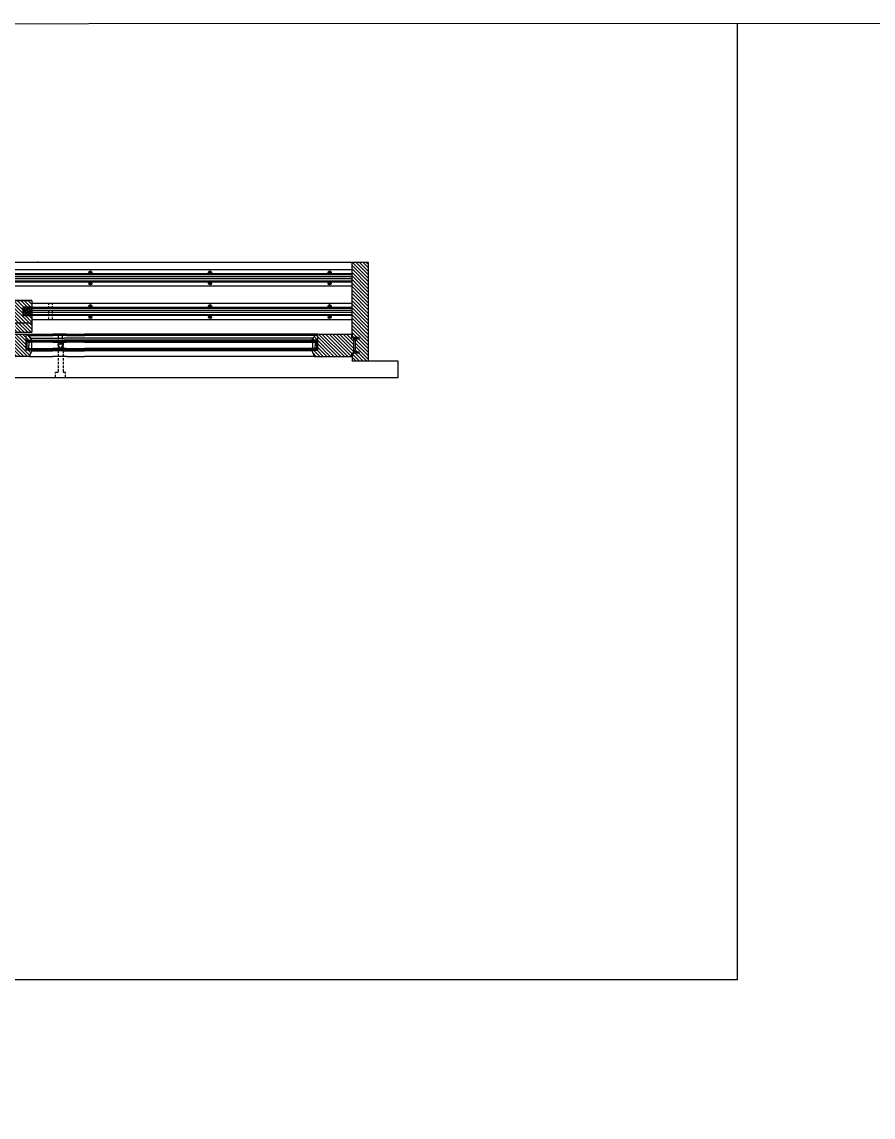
# Model space of a CAD drawing. Header units: inches. Extents: x 1985 to 11287, y 379 to 3234.
# Drawn here: x 8207.8 to 8293.2, y 1350.8 to 1460.6 of the extents above; entities that cross this region are included whole.
import ezdxf

# ---------------------------------------------------------------- set-up
doc = ezdxf.new("R2010")
doc.units = ezdxf.units.IN
doc.header["$MEASUREMENT"] = 0
doc.linetypes.add('HIDDEN', pattern=[0.375, 0.25, -0.125])
for name, color, linetype in [('glass 99', 6, 'CONTINUOUS'), ('glazing tape 99', 7, 'CONTINUOUS'), ('hardware 99', 94, 'CONTINUOUS'), ('hatch 99', 1, 'CONTINUOUS'), ('separation 99', 3, 'CONTINUOUS'), ('weatherstripping 99', 5, 'CONTINUOUS'), ('wood detail 99', 7, 'CONTINUOUS')]:
    doc.layers.add(name, color=color, linetype=linetype)

msp = doc.modelspace()

# ---------------------------------------------------------------- hatches: boundary and pattern name
at = {"layer": 'glazing tape 99'}
h = msp.add_hatch(color=7, dxfattribs=at)
h.paths.add_polyline_path([(8208.747885, 1428.695459), (8208.247885, 1428.695459), (8208.247885, 1428.632959), (8208.747885, 1428.632959)])
h.paths.add_polyline_path([(8208.771385, 1427.757959), (8208.271385, 1427.757959), (8208.271385, 1427.695459), (8208.771385, 1427.695459)])
h = msp.add_hatch(color=7, dxfattribs=at)
h.paths.add_polyline_path([(8237.419883, 1428.695459), (8236.919883, 1428.695459), (8236.919883, 1428.632959), (8237.419883, 1428.632959)])
h.paths.add_polyline_path([(8237.396383, 1427.757959), (8236.896383, 1427.757959), (8236.896383, 1427.695459), (8237.396383, 1427.695459)])
at = {"layer": 'hardware 99'}
h = msp.add_hatch(dxfattribs=at)
h.set_pattern_fill('ANSI31', color=256, style=0)
h.set_pattern_definition([(45, (8527.84781, 136.2914), (-0.088388348, 0.088388348), [])])
h.paths.add_polyline_path([(8208.771385, 1432.007959), (8207.896385, 1432.007959), (8207.896385, 1431.132959), (8208.771385, 1431.132959)])
at = {"layer": 'hatch 99'}
h = msp.add_hatch(dxfattribs=at)
h.set_pattern_fill('ANSI31', color=256, scale=2, style=0)
h.set_pattern_definition([(135, (7853.41046, 261.3368), (0.176776695, 0.176776695), [])])
h.paths.add_polyline_path([(8240.896383, 1436.539209), (8242.521383, 1436.539209), (8242.521383, 1426.601709), (8240.896383, 1426.601709), (8240.896383, 1427.336084), (8241.224383, 1427.426959), (8241.494537, 1427.426959), (8241.583883, 1427.426959), (8241.583883, 1427.551959), (8241.224383, 1427.551959), (8241.224383, 1428.838959), (8241.583883, 1428.838959), (8241.583883, 1428.963959), (8241.224383, 1428.963959), (8240.896383, 1429.054834), (8240.896383, 1429.320459)])
h.paths.add_polyline_path([(8237.458898, 1429.320459), (8240.833883, 1429.320459), (8240.833883, 1428.976711), (8241.055883, 1428.914201), (8241.055883, 1427.476717), (8240.833883, 1427.414207), (8240.833883, 1427.070459), (8237.137455, 1427.070459), (8236.896383, 1427.632959), (8236.896383, 1427.695459), (8237.458898, 1427.695459)])
h.paths.add_polyline_path([(8237.076133, 1429.046959, -0.3507810594), (8237.219261, 1429.171959), (8237.232383, 1429.171959), (8237.232383, 1429.234459), (8237.458898, 1429.234459), (8237.458898, 1428.695459), (8236.919883, 1428.695459), (8236.919883, 1428.921959, 0.375199902)], flags=17)
h = msp.add_hatch(dxfattribs=at)
h.set_pattern_fill('ANSI31', color=256, scale=2, style=0)
h.set_pattern_definition([(135, (7857.91046, 136.2914), (0.176776695, 0.176776695), [])])
h.paths.add_polyline_path([(8204.794885, 1432.296959, 0.375199902), (8204.951135, 1432.421959, -0.3507810594), (8205.094263, 1432.546959), (8205.107385, 1432.546959), (8205.107385, 1432.609459), (8205.333899, 1432.609459), (8205.333899, 1432.070459), (8204.794885, 1432.070459)], flags=17)
h.paths.add_polyline_path([(8205.333899, 1432.695459), (8208.771385, 1432.695459), (8208.771385, 1430.445459), (8205.012456, 1430.445459), (8204.771385, 1431.007959), (8204.771385, 1431.070459), (8205.333899, 1431.070459)])
h.paths.add_polyline_path([(8206.708885, 1430.257963), (8206.708885, 1430.445459), (8208.771385, 1430.445459), (8208.771385, 1429.507959), (8207.083892, 1429.507959), (8206.708885, 1429.724469), (8206.708885, 1429.774707), (8207.073271, 1429.985085), (8207.354595, 1429.985085), (8207.354595, 1430.047585), (8207.073271, 1430.047585)])
h.paths.add_polyline_path([(8204.771385, 1430.257959), (8205.283738, 1430.257959), (8205.283738, 1429.944352), (8205.377738, 1429.944352), (8205.377738, 1430.257959), (8206.458892, 1430.257959), (8206.833885, 1430.041457), (8206.833885, 1429.991213), (8206.469504, 1429.780838), (8206.188175, 1429.780838), (8206.188175, 1429.718338), (8206.469504, 1429.718338), (8206.833885, 1429.507963), (8206.833885, 1429.320459), (8204.771385, 1429.320459)])
h.paths.add_polyline_path([(8204.771385, 1429.320459), (8208.208871, 1429.320459), (8208.208871, 1427.695459), (8208.771385, 1427.695459), (8208.771385, 1427.632959), (8208.530313, 1427.070459), (8204.771385, 1427.070459)])
h.paths.add_polyline_path([(8208.208871, 1429.234459), (8208.438685, 1429.234459), (8208.438685, 1429.171959), (8208.450948, 1429.171959, -0.3512557705), (8208.591156, 1429.049771, 0.380557848), (8208.747885, 1428.921959), (8208.747885, 1428.695459), (8208.208871, 1428.695459)], flags=17)

# ---------------------------------------------------------------- linework, layer by layer
at = {"layer": 'glass 99', "color": 6}
for p, q in [((8210.89166, 1428.632959), (8208.247885, 1428.632959)), ((8208.302571, 1427.757959), (8208.302571, 1428.632959)), ((8210.89166, 1428.507959), (8208.302571, 1428.507959)), ((8208.483505, 1428.477968), (8208.591287, 1428.507959)), ((8208.483505, 1428.477968), (8208.483505, 1428.132959)), ((8208.483505, 1427.91295), (8208.483505, 1428.132959)), ((8208.747885, 1428.507959), (8208.747885, 1427.882959)), ((8210.89166, 1428.632959), (8212.223753, 1428.632959)), ((8210.89166, 1428.507959), (8212.223753, 1428.507959)), ((8214.037989, 1428.632959), (8212.223753, 1428.632959)), ((8214.037989, 1428.507959), (8212.223753, 1428.507959)), ((8214.037989, 1428.632959), (8237.419883, 1428.632959)), ((8214.037989, 1428.507959), (8237.365198, 1428.507959)), ((8236.917509, 1428.507959), (8236.917509, 1427.882959)), ((8237.181889, 1428.477968), (8237.074107, 1428.507959)), ((8237.181889, 1428.477968), (8237.181889, 1428.132959)), ((8237.181889, 1427.91295), (8237.181889, 1428.132959)), ((8237.365198, 1427.757959), (8237.365198, 1428.632959)), ((8208.271385, 1427.757959), (8210.89166, 1427.757959)), ((8208.302571, 1427.882959), (8210.89166, 1427.882959)), ((8208.483505, 1427.91295), (8208.591287, 1427.882959)), ((8212.223753, 1427.882959), (8210.89166, 1427.882959)), ((8212.223753, 1427.757959), (8210.89166, 1427.757959)), ((8212.223753, 1427.882959), (8214.037989, 1427.882959)), ((8212.223753, 1427.757959), (8214.037989, 1427.757959)), ((8237.365198, 1427.882959), (8214.037989, 1427.882959)), ((8237.396383, 1427.757959), (8214.037989, 1427.757959)), ((8237.181889, 1427.91295), (8237.074107, 1427.882959))]:
    msp.add_line(p, q, dxfattribs=at)
at = {"layer": 'glazing tape 99', "color": 7}
for p, q in [((8208.247885, 1428.695459), (8208.247885, 1428.632959)), ((8208.747885, 1428.695459), (8208.747885, 1428.632959)), ((8236.919883, 1428.695459), (8236.919883, 1428.632959)), ((8237.419883, 1428.695459), (8237.419883, 1428.632959))]:
    msp.add_line(p, q, dxfattribs=at)
at = {"layer": 'glazing tape 99'}
for p, q in [((8208.247885, 1428.632959), (8208.747885, 1428.632959)), ((8236.919883, 1428.632959), (8237.419883, 1428.632959)), ((8208.271385, 1427.757959), (8208.271385, 1427.695459)), ((8208.771385, 1427.757959), (8208.271385, 1427.757959)), ((8208.771385, 1427.757959), (8208.771385, 1427.695459)), ((8236.896383, 1427.757959), (8236.896383, 1427.695459)), ((8236.896383, 1427.757959), (8237.396383, 1427.757959)), ((8237.396383, 1427.757959), (8237.396383, 1427.695459))]:
    msp.add_line(p, q, dxfattribs=at)
at = {"layer": 'hardware 99'}
for p, q in [((8209.449294, 1436.539209), (8209.333877, 1436.539209)), ((8208.771385, 1435.770459), (8176.646386, 1435.770459)), ((8208.771385, 1435.350459), (8176.646386, 1435.350459)), ((8208.771385, 1435.260459), (8176.646386, 1435.260459)), ((8208.771385, 1435.045459), (8176.646386, 1435.045459)), ((8208.771385, 1434.845459), (8176.646386, 1434.845459)), ((8240.896383, 1435.770459), (8208.771385, 1435.770459)), ((8240.896383, 1435.350459), (8208.771385, 1435.350459)), ((8240.896383, 1435.260459), (8208.771385, 1435.260459)), ((8240.896383, 1435.045459), (8208.771385, 1435.045459)), ((8240.896383, 1434.845459), (8208.771385, 1434.845459)), ((8214.796383, 1435.500459), (8214.496383, 1435.500459)), ((8214.646383, 1435.650459), (8214.646383, 1435.350459)), ((8226.796383, 1435.500459), (8226.496383, 1435.500459)), ((8226.646383, 1435.650459), (8226.646383, 1435.350459)), ((8238.796383, 1435.500459), (8238.496383, 1435.500459)), ((8238.646383, 1435.650459), (8238.646383, 1435.350459)), ((8208.771385, 1434.630459), (8176.646386, 1434.630459)), ((8208.771385, 1434.540459), (8176.646386, 1434.540459)), ((8208.771385, 1434.120459), (8176.646386, 1434.120459)), ((8240.896383, 1434.630459), (8208.771385, 1434.630459)), ((8240.896383, 1434.540459), (8208.771385, 1434.540459)), ((8240.896383, 1434.120459), (8208.771385, 1434.120459)), ((8214.796383, 1434.390459), (8214.496383, 1434.390459)), ((8214.646383, 1434.240459), (8214.646383, 1434.540459)), ((8226.796383, 1434.390459), (8226.496383, 1434.390459)), ((8226.646383, 1434.240459), (8226.646383, 1434.540459)), ((8238.796383, 1434.390459), (8238.496383, 1434.390459)), ((8238.646383, 1434.240459), (8238.646383, 1434.540459)), ((8240.896383, 1432.395459), (8208.771385, 1432.395459)), ((8208.771385, 1432.007959), (8208.771385, 1431.132959)), ((8240.896383, 1431.975459), (8208.771385, 1431.975459)), ((8240.896383, 1431.885459), (8208.771385, 1431.885459)), ((8240.896383, 1431.670459), (8208.771385, 1431.670459)), ((8240.896383, 1431.470459), (8208.771385, 1431.470459)), ((8214.796383, 1432.125459), (8214.496383, 1432.125459)), ((8214.646383, 1432.275459), (8214.646383, 1431.975459)), ((8226.796383, 1432.125459), (8226.496383, 1432.125459)), ((8226.646383, 1432.275459), (8226.646383, 1431.975459)), ((8238.796383, 1432.125459), (8238.496383, 1432.125459)), ((8238.646383, 1432.275459), (8238.646383, 1431.975459)), ((8240.896383, 1431.255459), (8208.771385, 1431.255459)), ((8240.896383, 1431.165459), (8208.771385, 1431.165459)), ((8240.896383, 1430.745459), (8208.771385, 1430.745459)), ((8214.796383, 1431.015459), (8214.496383, 1431.015459)), ((8214.646383, 1430.865459), (8214.646383, 1431.165459)), ((8226.796383, 1431.015459), (8226.496383, 1431.015459)), ((8226.646383, 1430.865459), (8226.646383, 1431.165459)), ((8238.796383, 1431.015459), (8238.496383, 1431.015459)), ((8238.646383, 1430.865459), (8238.646383, 1431.165459))]:
    msp.add_line(p, q, dxfattribs=at)
for centre in [(8214.646383, 1435.500459), (8226.646383, 1435.500459), (8238.646383, 1435.500459), (8214.646383, 1434.390459), (8226.646383, 1434.390459), (8238.646383, 1434.390459), (8214.646383, 1432.125459), (8226.646383, 1432.125459), (8238.646383, 1432.125459), (8214.646383, 1431.015459), (8226.646383, 1431.015459), (8238.646383, 1431.015459)]:
    msp.add_circle(centre, 0.15, dxfattribs=at)
at = {"layer": 'separation 99'}
for p, q in [((8279.57197, 1364.573262), (8279.57197, 1460.479978)), ((7876.573778, 1364.573262), (8279.57197, 1364.573262))]:
    msp.add_line(p, q, dxfattribs=at)
at = {"layer": 'separation 99', "color": 3}
msp.add_lwpolyline([(7876.573778, 1460.358828), (8777.601674, 1460.629696), (8777.601674, 1223.895804), (7876.573778, 1223.624935)], close=True, dxfattribs=at)
at = {"layer": 'weatherstripping 99'}
for p, q in [((8241.20521, 1428.963959), (8241.014349, 1429.022151)), ((8241.014349, 1429.022151), (8241.103787, 1428.963959)), ((8241.061555, 1428.911834), (8241.061555, 1428.663959)), ((8241.061555, 1428.663959), (8241.088695, 1428.76747)), ((8241.16444, 1428.900959), (8241.16444, 1428.86269)), ((8241.20444, 1428.84269), (8241.18444, 1428.84269)), ((8241.49444, 1428.963959), (8241.20521, 1428.963959)), ((8241.324853, 1428.900959), (8241.22444, 1428.900959)), ((8241.22444, 1428.900959), (8241.22444, 1428.86269)), ((8241.324853, 1428.900959), (8241.266584, 1428.84269)), ((8241.30901, 1428.84269), (8241.266584, 1428.84269)), ((8241.367279, 1428.900959), (8241.30901, 1428.84269)), ((8241.452013, 1428.900959), (8241.367279, 1428.900959)), ((8241.452013, 1428.900959), (8241.393744, 1428.84269)), ((8241.436171, 1428.84269), (8241.393744, 1428.84269)), ((8241.49444, 1428.900959), (8241.436171, 1428.84269)), ((8241.49444, 1428.963959), (8241.49444, 1428.900959)), ((8241.205307, 1427.426959), (8241.014439, 1427.368792)), ((8241.014439, 1427.368792), (8241.103884, 1427.426959)), ((8241.061652, 1427.479084), (8241.061652, 1427.726959)), ((8241.061652, 1427.726959), (8241.088792, 1427.623449)), ((8241.164537, 1427.489959), (8241.164537, 1427.528228)), ((8241.204537, 1427.548228), (8241.184537, 1427.548228)), ((8241.494537, 1427.426959), (8241.205307, 1427.426959)), ((8241.224537, 1427.489959), (8241.224537, 1427.528228)), ((8241.32495, 1427.489959), (8241.224537, 1427.489959)), ((8241.32495, 1427.489959), (8241.266681, 1427.548228)), ((8241.309107, 1427.548228), (8241.266681, 1427.548228)), ((8241.367376, 1427.489959), (8241.309107, 1427.548228)), ((8241.452111, 1427.489959), (8241.367376, 1427.489959)), ((8241.452111, 1427.489959), (8241.393842, 1427.548228)), ((8241.436268, 1427.548228), (8241.393842, 1427.548228)), ((8241.494537, 1427.489959), (8241.436268, 1427.548228)), ((8241.494537, 1427.426959), (8241.494537, 1427.489959))]:
    msp.add_line(p, q, dxfattribs=at)
for centre, radius, start, end in [((8241.119104, 1428.908379), 0.057652, 105.40721178, 176.56354738), ((8241.287704, 1428.742782), 0.200534, 127.92856287, 172.92856287), ((8241.18444, 1428.86269), 0.02, 180, 270), ((8241.20444, 1428.86269), 0.02, 270, 360), ((8241.119201, 1427.48254), 0.057652, 183.43645262, 254.59278822), ((8241.287801, 1427.648136), 0.200534, 187.07143713, 232.07143713), ((8241.184537, 1427.528228), 0.02, 90, 180), ((8241.204537, 1427.528228), 0.02, 0, 90)]:
    msp.add_arc(centre, radius, start, end, dxfattribs=at)
at = {"layer": 'wood detail 99'}
for p, q in [((8140.521388, 1436.539209), (8208.771385, 1436.539209)), ((8208.771385, 1432.695459), (8205.333899, 1432.695459)), ((8205.333899, 1432.695459), (8208.708885, 1432.695459)), ((8208.771385, 1432.695459), (8208.771385, 1430.445459)), ((8208.771385, 1432.695459), (8208.771385, 1432.429834)), ((8207.896385, 1431.132959), (8207.896385, 1432.007959)), ((8208.771385, 1432.007959), (8207.896385, 1432.007959)), ((8208.771385, 1431.132959), (8207.896385, 1431.132959)), ((8208.771385, 1430.711084), (8208.771385, 1429.976709)), ((8208.771385, 1430.445459), (8208.771385, 1429.507959)), ((8208.208871, 1429.320459), (8210.89166, 1429.320459)), ((8208.438685, 1429.234459), (8210.89166, 1429.234459)), ((8212.223753, 1429.320459), (8210.89166, 1429.320459)), ((8212.250538, 1429.234459), (8210.89166, 1429.234459)), ((8212.223753, 1429.320459), (8214.037989, 1429.320459)), ((8212.250538, 1429.234459), (8214.037989, 1429.234459)), ((8237.458898, 1429.320459), (8214.037989, 1429.320459)), ((8237.232383, 1429.234459), (8214.037989, 1429.234459)), ((8237.458898, 1429.320459), (8240.833883, 1429.320459)), ((8240.833883, 1429.320459), (8240.833883, 1428.976711)), ((8240.896383, 1429.320459), (8240.896383, 1429.054834)), ((8208.438685, 1429.171959), (8210.89166, 1429.171959)), ((8208.747885, 1428.921959), (8210.89166, 1428.921959)), ((8208.747885, 1428.695459), (8210.89166, 1428.695459)), ((8212.250538, 1429.171959), (8210.89166, 1429.171959)), ((8210.89166, 1428.921959), (8212.027324, 1428.921959)), ((8210.89166, 1428.695459), (8212.027324, 1428.695459)), ((8214.037989, 1428.921959), (8212.027324, 1428.921959)), ((8214.037989, 1428.695459), (8212.027324, 1428.695459)), ((8212.250538, 1429.171959), (8214.037989, 1429.171959)), ((8237.232383, 1429.171959), (8214.037989, 1429.171959)), ((8236.919883, 1428.921959), (8214.037989, 1428.921959)), ((8236.919883, 1428.695459), (8214.037989, 1428.695459)), ((8240.833883, 1428.976711), (8241.055883, 1428.914201)), ((8240.896383, 1429.054834), (8241.224383, 1428.963959)), ((8241.055883, 1428.914201), (8241.055883, 1427.476717)), ((8241.055883, 1428.641728), (8241.055883, 1428.741477)), ((8241.224383, 1428.963959), (8241.583883, 1428.963959)), ((8241.224383, 1428.838959), (8241.224383, 1427.551959)), ((8241.224383, 1428.838959), (8241.583883, 1428.838959)), ((8241.583883, 1428.963959), (8241.583883, 1428.838959)), ((8208.771385, 1427.695459), (8208.208871, 1427.695459)), ((8208.530313, 1427.070459), (8210.89166, 1427.070459)), ((8210.89166, 1427.695459), (8208.771385, 1427.695459)), ((8208.771385, 1427.632959), (8208.771385, 1427.695459)), ((8210.89166, 1427.695459), (8212.027324, 1427.695459)), ((8212.268396, 1427.070459), (8210.89166, 1427.070459)), ((8214.037989, 1427.695459), (8212.027324, 1427.695459)), ((8212.268396, 1427.070459), (8214.037989, 1427.070459)), ((8214.037989, 1427.695459), (8236.896383, 1427.695459)), ((8237.137455, 1427.070459), (8214.037989, 1427.070459)), ((8236.896383, 1427.632959), (8236.896383, 1427.695459)), ((8236.896383, 1427.695459), (8237.458898, 1427.695459)), ((8240.833883, 1427.414207), (8241.055883, 1427.476717)), ((8240.833883, 1427.414207), (8240.833883, 1427.070459)), ((8240.896383, 1427.336084), (8241.224383, 1427.426959)), ((8240.896383, 1427.336084), (8240.896383, 1426.601709)), ((8241.224383, 1427.551959), (8241.583883, 1427.551959)), ((8241.224383, 1427.426959), (8241.583883, 1427.426959)), ((8241.583883, 1427.551959), (8241.583883, 1427.426959)), ((8242.521383, 1426.601709), (8240.896383, 1426.601709)), ((8242.521383, 1426.601709), (8242.521383, 1426.601709)), ((8245.521383, 1426.601709), (8242.521383, 1426.601709)), ((8245.521383, 1424.976709), (8245.521383, 1426.601709)), ((8135.896388, 1424.976709), (8245.521383, 1424.976709))]:
    msp.add_line(p, q, dxfattribs=at)
at = {"layer": 'wood detail 99', "color": 0}
for p, q in [((8208.771385, 1436.539209), (8242.521383, 1436.539209)), ((8240.896383, 1429.054834), (8240.896383, 1436.539209)), ((8240.896383, 1436.539209), (8242.521383, 1436.539209)), ((8242.521383, 1436.539209), (8242.521383, 1426.601709)), ((8242.521383, 1432.695459), (8242.521383, 1430.882959)), ((8242.521383, 1432.695459), (8242.521383, 1430.882959)), ((8242.521383, 1431.757959), (8242.521383, 1430.882959)), ((8242.521383, 1431.757959), (8242.521383, 1430.882959)), ((8205.012456, 1430.445459), (8208.771385, 1430.445459)), ((8205.012456, 1430.445459), (8208.771385, 1430.445459)), ((8205.012456, 1430.445459), (8208.708885, 1430.445459)), ((8204.771385, 1429.320459), (8208.208871, 1429.320459)), ((8204.771385, 1429.320459), (8208.208871, 1429.320459)), ((8207.083892, 1429.507959), (8208.771385, 1429.507959)), ((8208.530313, 1427.070459), (8204.771385, 1427.070459)), ((8237.137455, 1427.070459), (8240.833883, 1427.070459))]:
    msp.add_line(p, q, dxfattribs=at)
at = {"layer": 'wood detail 99', "color": 1, "linetype": 'HIDDEN'}
for p, q in [((8210.458886, 1430.745459), (8210.458886, 1432.395459)), ((8210.833886, 1430.745459), (8210.833886, 1432.395459)), ((8211.458886, 1428.164209), (8211.458886, 1429.195459)), ((8211.833886, 1428.164209), (8211.833886, 1429.195459)), ((8211.896386, 1428.414209), (8211.396386, 1428.414209)), ((8211.396386, 1428.414209), (8211.396386, 1425.476709)), ((8211.896386, 1428.414209), (8211.896386, 1425.476709)), ((8211.396386, 1425.476709), (8211.146386, 1425.476709)), ((8211.146386, 1424.976709), (8211.146386, 1425.476709)), ((8212.146386, 1425.476709), (8211.896386, 1425.476709)), ((8212.146386, 1424.976709), (8212.146386, 1425.476709))]:
    msp.add_line(p, q, dxfattribs=at)
at = {"layer": 'wood detail 99', "color": 7}
for p, q in [((8208.208871, 1427.695459), (8208.208871, 1429.320459)), ((8208.438685, 1429.234459), (8208.208871, 1429.234459)), ((8208.438685, 1429.171959), (8208.438685, 1429.234459)), ((8237.232383, 1429.171959), (8237.232383, 1429.234459)), ((8237.232383, 1429.234459), (8237.458898, 1429.234459)), ((8237.458898, 1427.695459), (8237.458898, 1429.320459)), ((8208.208871, 1428.695459), (8208.747885, 1428.695459)), ((8208.747885, 1428.695459), (8208.747885, 1428.921959)), ((8236.919883, 1428.695459), (8236.919883, 1428.921959)), ((8237.458898, 1428.695459), (8236.919883, 1428.695459)), ((8208.530313, 1427.070459), (8208.771385, 1427.632959)), ((8208.771385, 1427.632959), (8210.89166, 1427.632959)), ((8212.027324, 1427.632959), (8210.89166, 1427.632959)), ((8212.027324, 1427.632959), (8214.037989, 1427.632959)), ((8236.896383, 1427.632959), (8214.037989, 1427.632959)), ((8237.137455, 1427.070459), (8236.896383, 1427.632959))]:
    msp.add_line(p, q, dxfattribs=at)
at = {"layer": 'wood detail 99', "color": 1, "linetype": 'HIDDEN'}
for radius in [0.25, 0.1875]:
    msp.add_circle((8211.646386, 1428.164209), radius, dxfattribs=at)
at = {"layer": 'wood detail 99', "color": 7}
for centre, radius, start, end in [((8208.444816, 1429.023387), 0.148699, 9.12122648, 92.36322607), ((8208.741324, 1429.073914), 0.152097, 190.2080197, 272.47236379), ((8236.926444, 1429.073914), 0.152097, 267.52763621, 349.7919803), ((8237.225822, 1429.020004), 0.152097, 87.52763621, 169.79198029)]:
    msp.add_arc(centre, radius, start, end, dxfattribs=at)

doc.saveas('drawing.dxf')
